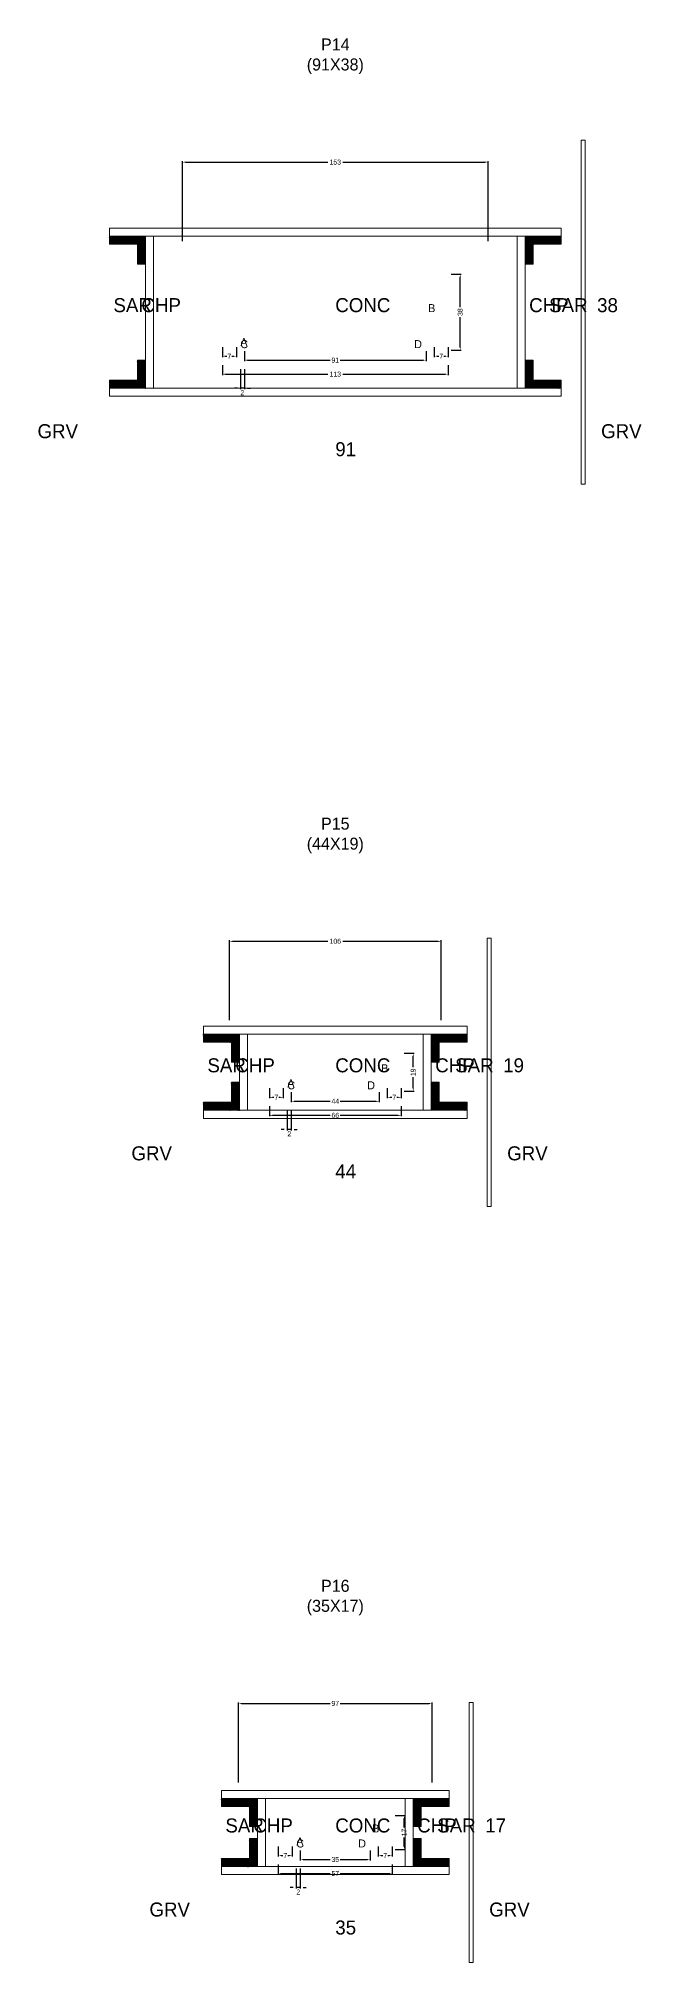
# Model space of a CAD drawing. Header units: centimetres. Extents: x -10500 to 4102, y -9886 to 295.
# Drawn here: x -149 to 153, y -5625 to -4663 of the extents above; entities that cross this region are included whole.
import ezdxf

# ---------------------------------------------------------------- set-up
doc = ezdxf.new("R2010")
doc.units = ezdxf.units.CM
for name, color, linetype in [('COTA', 241, 'Continuous'), ('Hachura', 251, 'Continuous'), ('NOMENCLATURA', 7, 'Continuous'), ('SARRAFO', 251, 'Continuous'), ('Texto Seção', 7, 'Continuous')]:
    doc.layers.add(name, color=color, linetype=linetype)
doc.dimstyles.new('cotax2', dxfattribs={"dimtxt": 2.5, "dimasz": 1.5, "dimexe": 0.5, "dimexo": 0.5, "dimgap": 0.5, "dimtad": 1, "dimcen": 2.5, "dimazin": 3, "dimtfac": 1, "dimtmove": 0, "dimatfit": 3})

# ---------------------------------------------------------------- blocks, each defined once
blk = doc.blocks.new('_CLOSEDFILLED')
at = {"color": 0, "linetype": 'BYBLOCK'}
blk.add_solid([(-1, 0.16), (0, 0), (-1, -0.16)], dxfattribs=at)
blk = doc.blocks.new('*D352')
for p, q in [((-56.5, -4826.5), (-56.5, -4831.5)), ((56.5, -4826.5), (56.5, -4831.5)), ((-55, -4831), (-3.75, -4831)), ((3.75, -4831), (55, -4831))]:
    blk.add_line(p, q)
at = {"layer": 'Defpoints'}
for p in [(-56.5, -4826), (56.5, -4826), (-56.5, -4831)]:
    blk.add_point(p, dxfattribs=at)
at = {"layer": 'COTA', "xscale": 1.5, "yscale": 1.5, "rotation": 180}
blk.add_blockref('_CLOSEDFILLED', (-56.5, -4831), dxfattribs=at)
at = {"layer": 'COTA', "xscale": 1.5, "yscale": 1.5}
blk.add_blockref('_CLOSEDFILLED', (56.5, -4831), dxfattribs=at)
at = {"layer": 'COTA', "insert": (0, -4831), "char_height": 2.5, "attachment_point": 5}
blk.add_mtext('113', dxfattribs=at)
blk = doc.blocks.new('*D353')
for p, q in [((-45.5, -4819.5), (-45.5, -4824.5)), ((-44, -4824), (-2.5, -4824)), ((2.5, -4824), (44, -4824)), ((45.5, -4819.5), (45.5, -4824.5))]:
    blk.add_line(p, q)
at = {"layer": 'Defpoints'}
for p in [(-45.5, -4819), (-45.5, -4824), (45.5, -4819)]:
    blk.add_point(p, dxfattribs=at)
at = {"layer": 'COTA', "xscale": 1.5, "yscale": 1.5, "rotation": 180}
blk.add_blockref('_CLOSEDFILLED', (-45.5, -4824), dxfattribs=at)
at = {"layer": 'COTA', "xscale": 1.5, "yscale": 1.5}
blk.add_blockref('_CLOSEDFILLED', (45.5, -4824), dxfattribs=at)
at = {"layer": 'COTA', "insert": (0, -4824), "char_height": 2.5, "attachment_point": 5}
blk.add_mtext('91', dxfattribs=at)
blk = doc.blocks.new('*D354')
for p, q in [((58, -4781), (63, -4781)), ((62.5, -4797.5), (62.5, -4782.5)), ((62.5, -4817.5), (62.5, -4802.5)), ((58, -4819), (63, -4819))]:
    blk.add_line(p, q)
at = {"layer": 'Defpoints'}
for p in [(57.5, -4781), (57.5, -4819), (62.5, -4819)]:
    blk.add_point(p, dxfattribs=at)
at = {"layer": 'COTA', "xscale": 1.5, "yscale": 1.5}
for p, rotation in [((62.5, -4781), 90), ((62.5, -4819), 270)]:
    blk.add_blockref('_CLOSEDFILLED', p, dxfattribs=dict(at, rotation=rotation))
at = {"layer": 'COTA', "insert": (62.5, -4800), "char_height": 2.5, "attachment_point": 5, "rotation": 90}
blk.add_mtext('38', dxfattribs=at)
blk = doc.blocks.new('*D355')
for p, q in [((-56.5, -4817.5), (-56.5, -4822.5)), ((-49.5, -4817.5), (-49.5, -4822.5)), ((-55, -4822), (-54.25, -4822)), ((-51.75, -4822), (-51, -4822))]:
    blk.add_line(p, q)
at = {"layer": 'Defpoints'}
for p in [(-56.5, -4817), (-49.5, -4817), (-56.5, -4822)]:
    blk.add_point(p, dxfattribs=at)
at = {"layer": 'COTA', "xscale": 1.5, "yscale": 1.5, "rotation": 180}
blk.add_blockref('_CLOSEDFILLED', (-56.5, -4822), dxfattribs=at)
at = {"layer": 'COTA', "xscale": 1.5, "yscale": 1.5}
blk.add_blockref('_CLOSEDFILLED', (-49.5, -4822), dxfattribs=at)
at = {"layer": 'COTA', "insert": (-53, -4822), "char_height": 2.5, "attachment_point": 5}
blk.add_mtext('7', dxfattribs=at)
blk = doc.blocks.new('*D356')
for p, q in [((49.5, -4817.5), (49.5, -4822.5)), ((56.5, -4817.5), (56.5, -4822.5)), ((51, -4822), (51.75, -4822)), ((54.25, -4822), (55, -4822))]:
    blk.add_line(p, q)
at = {"layer": 'Defpoints'}
for p in [(49.5, -4817), (56.5, -4817), (49.5, -4822)]:
    blk.add_point(p, dxfattribs=at)
at = {"layer": 'COTA', "xscale": 1.5, "yscale": 1.5, "rotation": 180}
blk.add_blockref('_CLOSEDFILLED', (49.5, -4822), dxfattribs=at)
at = {"layer": 'COTA', "xscale": 1.5, "yscale": 1.5}
blk.add_blockref('_CLOSEDFILLED', (56.5, -4822), dxfattribs=at)
at = {"layer": 'COTA', "insert": (53, -4822), "char_height": 2.5, "attachment_point": 5}
blk.add_mtext('7', dxfattribs=at)
blk = doc.blocks.new('*D357')
for p, q in [((-76.5, -4764.5), (-76.5, -4724.5)), ((-75, -4725), (-3.75, -4725)), ((3.75, -4725), (75, -4725)), ((76.5, -4764.5), (76.5, -4724.5))]:
    blk.add_line(p, q)
at = {"layer": 'Defpoints'}
for p in [(-76.5, -4725), (-76.5, -4765), (76.5, -4765)]:
    blk.add_point(p, dxfattribs=at)
at = {"layer": 'COTA', "xscale": 1.5, "yscale": 1.5, "rotation": 180}
blk.add_blockref('_CLOSEDFILLED', (-76.5, -4725), dxfattribs=at)
at = {"layer": 'COTA', "xscale": 1.5, "yscale": 1.5}
blk.add_blockref('_CLOSEDFILLED', (76.5, -4725), dxfattribs=at)
at = {"layer": 'COTA', "insert": (0, -4725), "char_height": 2.5, "attachment_point": 5}
blk.add_mtext('153', dxfattribs=at)
blk = doc.blocks.new('*D378')
for p, q in [((-33, -5197), (-33, -5202)), ((-31.5, -5201.5), (-2.5, -5201.5)), ((2.5, -5201.5), (31.5, -5201.5)), ((33, -5197), (33, -5202))]:
    blk.add_line(p, q)
at = {"layer": 'Defpoints'}
for p in [(-33, -5196.5), (-33, -5201.5), (33, -5196.5)]:
    blk.add_point(p, dxfattribs=at)
at = {"layer": 'COTA', "xscale": 1.5, "yscale": 1.5, "rotation": 180}
blk.add_blockref('_CLOSEDFILLED', (-33, -5201.5), dxfattribs=at)
at = {"layer": 'COTA', "xscale": 1.5, "yscale": 1.5}
blk.add_blockref('_CLOSEDFILLED', (33, -5201.5), dxfattribs=at)
at = {"layer": 'COTA', "insert": (0, -5201.5), "char_height": 2.5, "attachment_point": 5}
blk.add_mtext('66', dxfattribs=at)
blk = doc.blocks.new('*D379')
for p, q in [((-22, -5190), (-22, -5195)), ((22, -5190), (22, -5195)), ((-20.5, -5194.5), (-2.5, -5194.5)), ((2.5, -5194.5), (20.5, -5194.5))]:
    blk.add_line(p, q)
at = {"layer": 'Defpoints'}
for p in [(-22, -5189.5), (22, -5189.5), (-22, -5194.5)]:
    blk.add_point(p, dxfattribs=at)
at = {"layer": 'COTA', "xscale": 1.5, "yscale": 1.5, "rotation": 180}
blk.add_blockref('_CLOSEDFILLED', (-22, -5194.5), dxfattribs=at)
at = {"layer": 'COTA', "xscale": 1.5, "yscale": 1.5}
blk.add_blockref('_CLOSEDFILLED', (22, -5194.5), dxfattribs=at)
at = {"layer": 'COTA', "insert": (0, -5194.5), "char_height": 2.5, "attachment_point": 5}
blk.add_mtext('44', dxfattribs=at)
blk = doc.blocks.new('*D380')
for p, q in [((34.5, -5170.5), (39.5, -5170.5)), ((39, -5177.5), (39, -5172)), ((39, -5188), (39, -5182.5)), ((34.5, -5189.5), (39.5, -5189.5))]:
    blk.add_line(p, q)
at = {"layer": 'Defpoints'}
for p in [(34, -5170.5), (34, -5189.5), (39, -5189.5)]:
    blk.add_point(p, dxfattribs=at)
at = {"layer": 'COTA', "xscale": 1.5, "yscale": 1.5}
for p, rotation in [((39, -5170.5), 90), ((39, -5189.5), 270)]:
    blk.add_blockref('_CLOSEDFILLED', p, dxfattribs=dict(at, rotation=rotation))
at = {"layer": 'COTA', "insert": (39, -5180), "char_height": 2.5, "attachment_point": 5, "rotation": 90}
blk.add_mtext('19', dxfattribs=at)
blk = doc.blocks.new('*D381')
for p, q in [((-33, -5188), (-33, -5193)), ((-31.5, -5192.5), (-30.75, -5192.5)), ((-28.25, -5192.5), (-27.5, -5192.5)), ((-26, -5188), (-26, -5193))]:
    blk.add_line(p, q)
at = {"layer": 'Defpoints'}
for p in [(-33, -5187.5), (-33, -5192.5), (-26, -5187.5)]:
    blk.add_point(p, dxfattribs=at)
at = {"layer": 'COTA', "xscale": 1.5, "yscale": 1.5, "rotation": 180}
blk.add_blockref('_CLOSEDFILLED', (-33, -5192.5), dxfattribs=at)
at = {"layer": 'COTA', "xscale": 1.5, "yscale": 1.5}
blk.add_blockref('_CLOSEDFILLED', (-26, -5192.5), dxfattribs=at)
at = {"layer": 'COTA', "insert": (-29.5, -5192.5), "char_height": 2.5, "attachment_point": 5}
blk.add_mtext('7', dxfattribs=at)
blk = doc.blocks.new('*D382')
for p, q in [((26, -5188), (26, -5193)), ((27.5, -5192.5), (28.25, -5192.5)), ((30.75, -5192.5), (31.5, -5192.5)), ((33, -5188), (33, -5193))]:
    blk.add_line(p, q)
at = {"layer": 'Defpoints'}
for p in [(26, -5187.5), (26, -5192.5), (33, -5187.5)]:
    blk.add_point(p, dxfattribs=at)
at = {"layer": 'COTA', "xscale": 1.5, "yscale": 1.5, "rotation": 180}
blk.add_blockref('_CLOSEDFILLED', (26, -5192.5), dxfattribs=at)
at = {"layer": 'COTA', "xscale": 1.5, "yscale": 1.5}
blk.add_blockref('_CLOSEDFILLED', (33, -5192.5), dxfattribs=at)
at = {"layer": 'COTA', "insert": (29.5, -5192.5), "char_height": 2.5, "attachment_point": 5}
blk.add_mtext('7', dxfattribs=at)
blk = doc.blocks.new('*D383')
for p, q in [((-53, -5154), (-53, -5114)), ((-51.5, -5114.5), (-3.75, -5114.5)), ((3.75, -5114.5), (51.5, -5114.5)), ((53, -5154), (53, -5114))]:
    blk.add_line(p, q)
at = {"layer": 'Defpoints'}
for p in [(-53, -5114.5), (-53, -5154.5), (53, -5154.5)]:
    blk.add_point(p, dxfattribs=at)
at = {"layer": 'COTA', "xscale": 1.5, "yscale": 1.5, "rotation": 180}
blk.add_blockref('_CLOSEDFILLED', (-53, -5114.5), dxfattribs=at)
at = {"layer": 'COTA', "xscale": 1.5, "yscale": 1.5}
blk.add_blockref('_CLOSEDFILLED', (53, -5114.5), dxfattribs=at)
at = {"layer": 'COTA', "insert": (0, -5114.5), "char_height": 2.5, "attachment_point": 5}
blk.add_mtext('106', dxfattribs=at)
blk = doc.blocks.new('*D404')
for p, q in [((-28.5, -5576), (-28.5, -5581)), ((28.5, -5576), (28.5, -5581)), ((-27, -5580.5), (-2.5, -5580.5)), ((2.5, -5580.5), (27, -5580.5))]:
    blk.add_line(p, q)
at = {"layer": 'Defpoints'}
for p in [(-28.5, -5575.5), (28.5, -5575.5), (-28.5, -5580.5)]:
    blk.add_point(p, dxfattribs=at)
at = {"layer": 'COTA', "xscale": 1.5, "yscale": 1.5, "rotation": 180}
blk.add_blockref('_CLOSEDFILLED', (-28.5, -5580.5), dxfattribs=at)
at = {"layer": 'COTA', "xscale": 1.5, "yscale": 1.5}
blk.add_blockref('_CLOSEDFILLED', (28.5, -5580.5), dxfattribs=at)
at = {"layer": 'COTA', "insert": (0, -5580.5), "char_height": 2.5, "attachment_point": 5}
blk.add_mtext('57', dxfattribs=at)
blk = doc.blocks.new('*D405')
for p, q in [((-17.5, -5569), (-17.5, -5574)), ((-16, -5573.5), (-2.5, -5573.5)), ((2.5, -5573.5), (16, -5573.5)), ((17.5, -5569), (17.5, -5574))]:
    blk.add_line(p, q)
at = {"layer": 'Defpoints'}
for p in [(-17.5, -5568.5), (17.5, -5568.5), (-17.5, -5573.5)]:
    blk.add_point(p, dxfattribs=at)
at = {"layer": 'COTA', "xscale": 1.5, "yscale": 1.5, "rotation": 180}
blk.add_blockref('_CLOSEDFILLED', (-17.5, -5573.5), dxfattribs=at)
at = {"layer": 'COTA', "xscale": 1.5, "yscale": 1.5}
blk.add_blockref('_CLOSEDFILLED', (17.5, -5573.5), dxfattribs=at)
at = {"layer": 'COTA', "insert": (0, -5573.5), "char_height": 2.5, "attachment_point": 5}
blk.add_mtext('35', dxfattribs=at)
blk = doc.blocks.new('*D406')
for p, q in [((30, -5551.5), (35, -5551.5)), ((34.5, -5557.5), (34.5, -5553)), ((30, -5568.5), (35, -5568.5)), ((34.5, -5567), (34.5, -5562.5))]:
    blk.add_line(p, q)
at = {"layer": 'Defpoints'}
for p in [(29.5, -5551.5), (29.5, -5568.5), (34.5, -5568.5)]:
    blk.add_point(p, dxfattribs=at)
at = {"layer": 'COTA', "xscale": 1.5, "yscale": 1.5}
for p, rotation in [((34.5, -5551.5), 90), ((34.5, -5568.5), 270)]:
    blk.add_blockref('_CLOSEDFILLED', p, dxfattribs=dict(at, rotation=rotation))
at = {"layer": 'COTA', "insert": (34.5, -5560), "char_height": 2.5, "attachment_point": 5, "rotation": 90}
blk.add_mtext('17', dxfattribs=at)
blk = doc.blocks.new('*D407')
for p, q in [((-28.5, -5567), (-28.5, -5572)), ((-21.5, -5567), (-21.5, -5572)), ((-27, -5571.5), (-26.25, -5571.5)), ((-23.75, -5571.5), (-23, -5571.5))]:
    blk.add_line(p, q)
at = {"layer": 'Defpoints'}
for p in [(-28.5, -5566.5), (-21.5, -5566.5), (-28.5, -5571.5)]:
    blk.add_point(p, dxfattribs=at)
at = {"layer": 'COTA', "xscale": 1.5, "yscale": 1.5, "rotation": 180}
blk.add_blockref('_CLOSEDFILLED', (-28.5, -5571.5), dxfattribs=at)
at = {"layer": 'COTA', "xscale": 1.5, "yscale": 1.5}
blk.add_blockref('_CLOSEDFILLED', (-21.5, -5571.5), dxfattribs=at)
at = {"layer": 'COTA', "insert": (-25, -5571.5), "char_height": 2.5, "attachment_point": 5}
blk.add_mtext('7', dxfattribs=at)
blk = doc.blocks.new('*D408')
for p, q in [((21.5, -5567), (21.5, -5572)), ((28.5, -5567), (28.5, -5572)), ((23, -5571.5), (23.75, -5571.5)), ((26.25, -5571.5), (27, -5571.5))]:
    blk.add_line(p, q)
at = {"layer": 'Defpoints'}
for p in [(21.5, -5566.5), (28.5, -5566.5), (21.5, -5571.5)]:
    blk.add_point(p, dxfattribs=at)
at = {"layer": 'COTA', "xscale": 1.5, "yscale": 1.5, "rotation": 180}
blk.add_blockref('_CLOSEDFILLED', (21.5, -5571.5), dxfattribs=at)
at = {"layer": 'COTA', "xscale": 1.5, "yscale": 1.5}
blk.add_blockref('_CLOSEDFILLED', (28.5, -5571.5), dxfattribs=at)
at = {"layer": 'COTA', "insert": (25, -5571.5), "char_height": 2.5, "attachment_point": 5}
blk.add_mtext('7', dxfattribs=at)
blk = doc.blocks.new('*D409')
for p, q in [((-48.5, -5535), (-48.5, -5495)), ((-47, -5495.5), (-2.5, -5495.5)), ((2.5, -5495.5), (47, -5495.5)), ((48.5, -5535), (48.5, -5495))]:
    blk.add_line(p, q)
at = {"layer": 'Defpoints'}
for p in [(-48.5, -5495.5), (-48.5, -5535.5), (48.5, -5535.5)]:
    blk.add_point(p, dxfattribs=at)
at = {"layer": 'COTA', "xscale": 1.5, "yscale": 1.5, "rotation": 180}
blk.add_blockref('_CLOSEDFILLED', (-48.5, -5495.5), dxfattribs=at)
at = {"layer": 'COTA', "xscale": 1.5, "yscale": 1.5}
blk.add_blockref('_CLOSEDFILLED', (48.5, -5495.5), dxfattribs=at)
at = {"layer": 'COTA', "insert": (0, -5495.5), "char_height": 2.5, "attachment_point": 5}
blk.add_mtext('97', dxfattribs=at)

msp = doc.modelspace()

# ---------------------------------------------------------------- hatches: boundary and pattern name
at = {"layer": 'SARRAFO'}
h = msp.add_hatch(dxfattribs=at)
h.set_pattern_fill('SOLID', scale=2)
h.paths.add_polyline_path([(-113, -4766), (-99, -4766), (-99, -4762), (-113, -4762)])
h = msp.add_hatch(dxfattribs=at)
h.set_pattern_fill('SOLID', scale=2)
h.paths.add_polyline_path([(-99, -4776), (-95, -4776), (-95, -4762), (-99, -4762)])
h = msp.add_hatch(dxfattribs=at)
h.set_pattern_fill('SOLID', scale=2)
h.paths.add_polyline_path([(95, -4776), (99, -4776), (99, -4762), (95, -4762)])
h = msp.add_hatch(dxfattribs=at)
h.set_pattern_fill('SOLID', scale=2)
h.paths.add_polyline_path([(99, -4766), (113, -4766), (113, -4762), (99, -4762)])
h = msp.add_hatch(dxfattribs=at)
h.set_pattern_fill('SOLID', scale=2)
h.paths.add_polyline_path([(-99, -4838), (-95, -4838), (-95, -4824), (-99, -4824)])
h = msp.add_hatch(dxfattribs=at)
h.set_pattern_fill('SOLID', scale=2)
h.paths.add_polyline_path([(95, -4838), (99, -4838), (99, -4824), (95, -4824)])
h = msp.add_hatch(dxfattribs=at)
h.set_pattern_fill('SOLID', scale=2)
h.paths.add_polyline_path([(-113, -4838), (-99, -4838), (-99, -4834), (-113, -4834)])
h = msp.add_hatch(dxfattribs=at)
h.set_pattern_fill('SOLID', scale=2)
h.paths.add_polyline_path([(99, -4838), (113, -4838), (113, -4834), (99, -4834)])
h = msp.add_hatch(dxfattribs=at)
h.set_pattern_fill('SOLID', scale=2)
h.paths.add_polyline_path([(-66, -5165), (-52, -5165), (-52, -5161), (-66, -5161)])
h = msp.add_hatch(dxfattribs=at)
h.set_pattern_fill('SOLID', scale=2)
h.paths.add_polyline_path([(-52, -5175), (-48, -5175), (-48, -5161), (-52, -5161)])
h = msp.add_hatch(dxfattribs=at)
h.set_pattern_fill('SOLID', scale=2)
h.paths.add_polyline_path([(48, -5175), (52, -5175), (52, -5161), (48, -5161)])
h = msp.add_hatch(dxfattribs=at)
h.set_pattern_fill('SOLID', scale=2)
h.paths.add_polyline_path([(52, -5165), (66, -5165), (66, -5161), (52, -5161)])
h = msp.add_hatch(dxfattribs=at)
h.set_pattern_fill('SOLID', scale=2)
h.paths.add_polyline_path([(-52, -5199), (-48, -5199), (-48, -5185), (-52, -5185)])
h = msp.add_hatch(dxfattribs=at)
h.set_pattern_fill('SOLID', scale=2)
h.paths.add_polyline_path([(48, -5199), (52, -5199), (52, -5185), (48, -5185)])
h = msp.add_hatch(dxfattribs=at)
h.set_pattern_fill('SOLID', scale=2)
h.paths.add_polyline_path([(-66, -5199), (-52, -5199), (-52, -5195), (-66, -5195)])
h = msp.add_hatch(dxfattribs=at)
h.set_pattern_fill('SOLID', scale=2)
h.paths.add_polyline_path([(52, -5199), (66, -5199), (66, -5195), (52, -5195)])
h = msp.add_hatch(dxfattribs=at)
h.set_pattern_fill('SOLID', scale=2)
h.paths.add_polyline_path([(-57, -5547), (-43, -5547), (-43, -5543), (-57, -5543)])
h = msp.add_hatch(dxfattribs=at)
h.set_pattern_fill('SOLID', scale=2)
h.paths.add_polyline_path([(-43, -5557), (-39, -5557), (-39, -5543), (-43, -5543)])
h = msp.add_hatch(dxfattribs=at)
h.set_pattern_fill('SOLID', scale=2)
h.paths.add_polyline_path([(39, -5557), (43, -5557), (43, -5543), (39, -5543)])
h = msp.add_hatch(dxfattribs=at)
h.set_pattern_fill('SOLID', scale=2)
h.paths.add_polyline_path([(43, -5547), (57, -5547), (57, -5543), (43, -5543)])
h = msp.add_hatch(dxfattribs=at)
h.set_pattern_fill('SOLID', scale=2)
h.paths.add_polyline_path([(-43, -5577), (-39, -5577), (-39, -5563), (-43, -5563)])
h = msp.add_hatch(dxfattribs=at)
h.set_pattern_fill('SOLID', scale=2)
h.paths.add_polyline_path([(39, -5577), (43, -5577), (43, -5563), (39, -5563)])
h = msp.add_hatch(dxfattribs=at)
h.set_pattern_fill('SOLID', scale=2)
h.paths.add_polyline_path([(-57, -5577), (-43, -5577), (-43, -5573), (-57, -5573)])
h = msp.add_hatch(dxfattribs=at)
h.set_pattern_fill('SOLID', scale=2)
h.paths.add_polyline_path([(43, -5577), (57, -5577), (57, -5573), (43, -5573)])

# ---------------------------------------------------------------- linework, layer by layer
at = {"layer": 'Hachura', "lineweight": 13}
for points in [[(123, -4886), (125, -4886), (125, -4714), (123, -4714)], [(76, -5247), (78, -5247), (78, -5113), (76, -5113)], [(67, -5625), (69, -5625), (69, -5495), (67, -5495)]]:
    msp.add_lwpolyline(points, close=True, dxfattribs=at)
at = {"layer": 'Hachura', "lineweight": 18}
for points in [[(-113, -4762), (113, -4762), (113, -4758), (-113, -4758)], [(-95, -4838), (-91, -4838), (-91, -4762), (-95, -4762)], [(91, -4838), (95, -4838), (95, -4762), (91, -4762)], [(-113, -4842), (113, -4842), (113, -4838), (-113, -4838)], [(-66, -5161), (66, -5161), (66, -5157), (-66, -5157)], [(-48, -5199), (-44, -5199), (-44, -5161), (-48, -5161)], [(44, -5199), (48, -5199), (48, -5161), (44, -5161)], [(-66, -5203), (66, -5203), (66, -5199), (-66, -5199)], [(-57, -5543), (57, -5543), (57, -5539), (-57, -5539)], [(-39, -5577), (-35, -5577), (-35, -5543), (-39, -5543)], [(35, -5577), (39, -5577), (39, -5543), (35, -5543)], [(-57, -5581), (57, -5581), (57, -5577), (-57, -5577)]]:
    msp.add_lwpolyline(points, close=True, dxfattribs=at)
at = {"layer": 'SARRAFO', "lineweight": 13}
for points in [[(-113, -4766), (-99, -4766), (-99, -4762), (-113, -4762)], [(-99, -4776), (-95, -4776), (-95, -4762), (-99, -4762)], [(95, -4776), (99, -4776), (99, -4762), (95, -4762)], [(99, -4766), (113, -4766), (113, -4762), (99, -4762)], [(-99, -4838), (-95, -4838), (-95, -4824), (-99, -4824)], [(95, -4838), (99, -4838), (99, -4824), (95, -4824)], [(-113, -4838), (-99, -4838), (-99, -4834), (-113, -4834)], [(99, -4838), (113, -4838), (113, -4834), (99, -4834)], [(-66, -5165), (-52, -5165), (-52, -5161), (-66, -5161)], [(-52, -5175), (-48, -5175), (-48, -5161), (-52, -5161)], [(48, -5175), (52, -5175), (52, -5161), (48, -5161)], [(52, -5165), (66, -5165), (66, -5161), (52, -5161)], [(-52, -5199), (-48, -5199), (-48, -5185), (-52, -5185)], [(48, -5199), (52, -5199), (52, -5185), (48, -5185)], [(-66, -5199), (-52, -5199), (-52, -5195), (-66, -5195)], [(52, -5199), (66, -5199), (66, -5195), (52, -5195)], [(-57, -5547), (-43, -5547), (-43, -5543), (-57, -5543)], [(-43, -5557), (-39, -5557), (-39, -5543), (-43, -5543)], [(39, -5557), (43, -5557), (43, -5543), (39, -5543)], [(43, -5547), (57, -5547), (57, -5543), (43, -5543)], [(-43, -5577), (-39, -5577), (-39, -5563), (-43, -5563)], [(39, -5577), (43, -5577), (43, -5563), (39, -5563)], [(-57, -5577), (-43, -5577), (-43, -5573), (-57, -5573)], [(43, -5577), (57, -5577), (57, -5573), (43, -5573)]]:
    msp.add_lwpolyline(points, close=True, dxfattribs=at)

# ---------------------------------------------------------------- texts
at = {"layer": 'NOMENCLATURA'}
for s, p in [('B', (46.5, -4800)), ('A', (-47.5, -4817)), ('C', (-47.5, -4818)), ('D', (39.5, -4818)), ('A', (-24, -5187.5)), ('B', (23, -5180)), ('C', (-24, -5188.5)), ('D', (16, -5188.5)), ('B', (18.5, -5560)), ('A', (-19.5, -5566.5)), ('C', (-19.5, -5567.5)), ('D', (11.5, -5567.5))]:
    msp.add_text(s, height=4, dxfattribs=at).set_placement(p)
at = {"layer": 'NOMENCLATURA', "char_height": 6, "attachment_point": 8}
for s, insert in [('P14\\P(91X38)', (0, -4681)), ('P15\\P(44X19)', (0, -5070.5)), ('P16\\P(35X17)', (0, -5451.5))]:
    msp.add_mtext(s, dxfattribs=dict(at, insert=insert))
at = {"layer": 'Texto Seção'}
for s, p in [('SAR', (-111, -4800)), ('CHP', (-97, -4800)), ('CONC', (0, -4800)), ('CHP', (97, -4800)), ('SAR', (107, -4800)), ('38', (131, -4800)), ('GRV', (-149, -4863)), ('GRV', (133, -4863)), ('91', (0, -4872)), ('SAR', (-64, -5180)), ('CHP', (-50, -5180)), ('CONC', (0, -5180)), ('CHP', (50, -5180)), ('SAR', (60, -5180)), ('19', (84, -5180)), ('GRV', (-102, -5224)), ('GRV', (86, -5224)), ('44', (0, -5233)), ('SAR', (-55, -5560)), ('CHP', (-41, -5560)), ('CONC', (0, -5560)), ('CHP', (41, -5560)), ('SAR', (51, -5560)), ('17', (75, -5560)), ('GRV', (-93, -5602)), ('GRV', (77, -5602)), ('35', (0, -5611))]:
    msp.add_text(s, height=7, dxfattribs=at).set_placement(p)

# ---------------------------------------------------------------- dimensions: what is measured, and where the dimension line sits
at = {"layer": 'COTA'}
for base, p1, p2, picture, middle in [((-76.5, -4725), (-76.5, -4765), (76.5, -4765), '*D357', (0, -4725)), ((-56.5, -4822), (-56.5, -4817), (-49.5, -4817), '*D355', (-53, -4822)), ((49.5, -4822), (49.5, -4817), (56.5, -4817), '*D356', (53, -4822)), ((-56.5, -4831), (-56.5, -4826), (56.5, -4826), '*D352', (0, -4831)), ((-45.5, -4824), (-45.5, -4819), (45.5, -4819), '*D353', (0, -4824)), ((-53, -5114.5), (-53, -5154.5), (53, -5154.5), '*D383', (0, -5114.5)), ((-33, -5192.5), (-33, -5187.5), (-26, -5187.5), '*D381', (-29.5, -5192.5)), ((-22, -5194.5), (-22, -5189.5), (22, -5189.5), '*D379', (0, -5194.5)), ((26, -5192.5), (26, -5187.5), (33, -5187.5), '*D382', (29.5, -5192.5)), ((-33, -5201.5), (-33, -5196.5), (33, -5196.5), '*D378', (0, -5201.5)), ((-48.5, -5495.5), (-48.5, -5535.5), (48.5, -5535.5), '*D409', (0, -5495.5)), ((-28.5, -5571.5), (-28.5, -5566.5), (-21.5, -5566.5), '*D407', (-25, -5571.5)), ((-17.5, -5573.5), (-17.5, -5568.5), (17.5, -5568.5), '*D405', (0, -5573.5)), ((21.5, -5571.5), (21.5, -5566.5), (28.5, -5566.5), '*D408', (25, -5571.5)), ((-28.5, -5580.5), (-28.5, -5575.5), (28.5, -5575.5), '*D404', (0, -5580.5))]:
    dim = msp.add_linear_dim(base=base, p1=p1, p2=p2, dimstyle='cotax2', dxfattribs=at)
    dim.commit()
    dim.dimension.update_dxf_attribs({"geometry": picture, "text_midpoint": middle})
for base, p1, p2, picture, middle in [((62.5, -4819), (57.5, -4819), (57.5, -4781), '*D354', (62.5, -4800)), ((39, -5189.5), (34, -5189.5), (34, -5170.5), '*D380', (39, -5180)), ((34.5, -5568.5), (29.5, -5568.5), (29.5, -5551.5), '*D406', (34.5, -5560))]:
    dim = msp.add_linear_dim(base=base, p1=p1, p2=p2, angle=90, dimstyle='cotax2', dxfattribs=at)
    dim.commit()
    dim.dimension.update_dxf_attribs({"geometry": picture, "text_midpoint": middle})
for base, p1, p2 in [((-45.5, -4838), (-45.5, -4828), (-47.5, -4828)), ((-22, -5208.5), (-22, -5198.5), (-24, -5198.5)), ((-17.5, -5587.5), (-17.5, -5577.5), (-19.5, -5577.5))]:
    msp.add_linear_dim(base=base, p1=p1, p2=p2, dimstyle='cotax2', dxfattribs=at).render()

doc.saveas('drawing.dxf')
